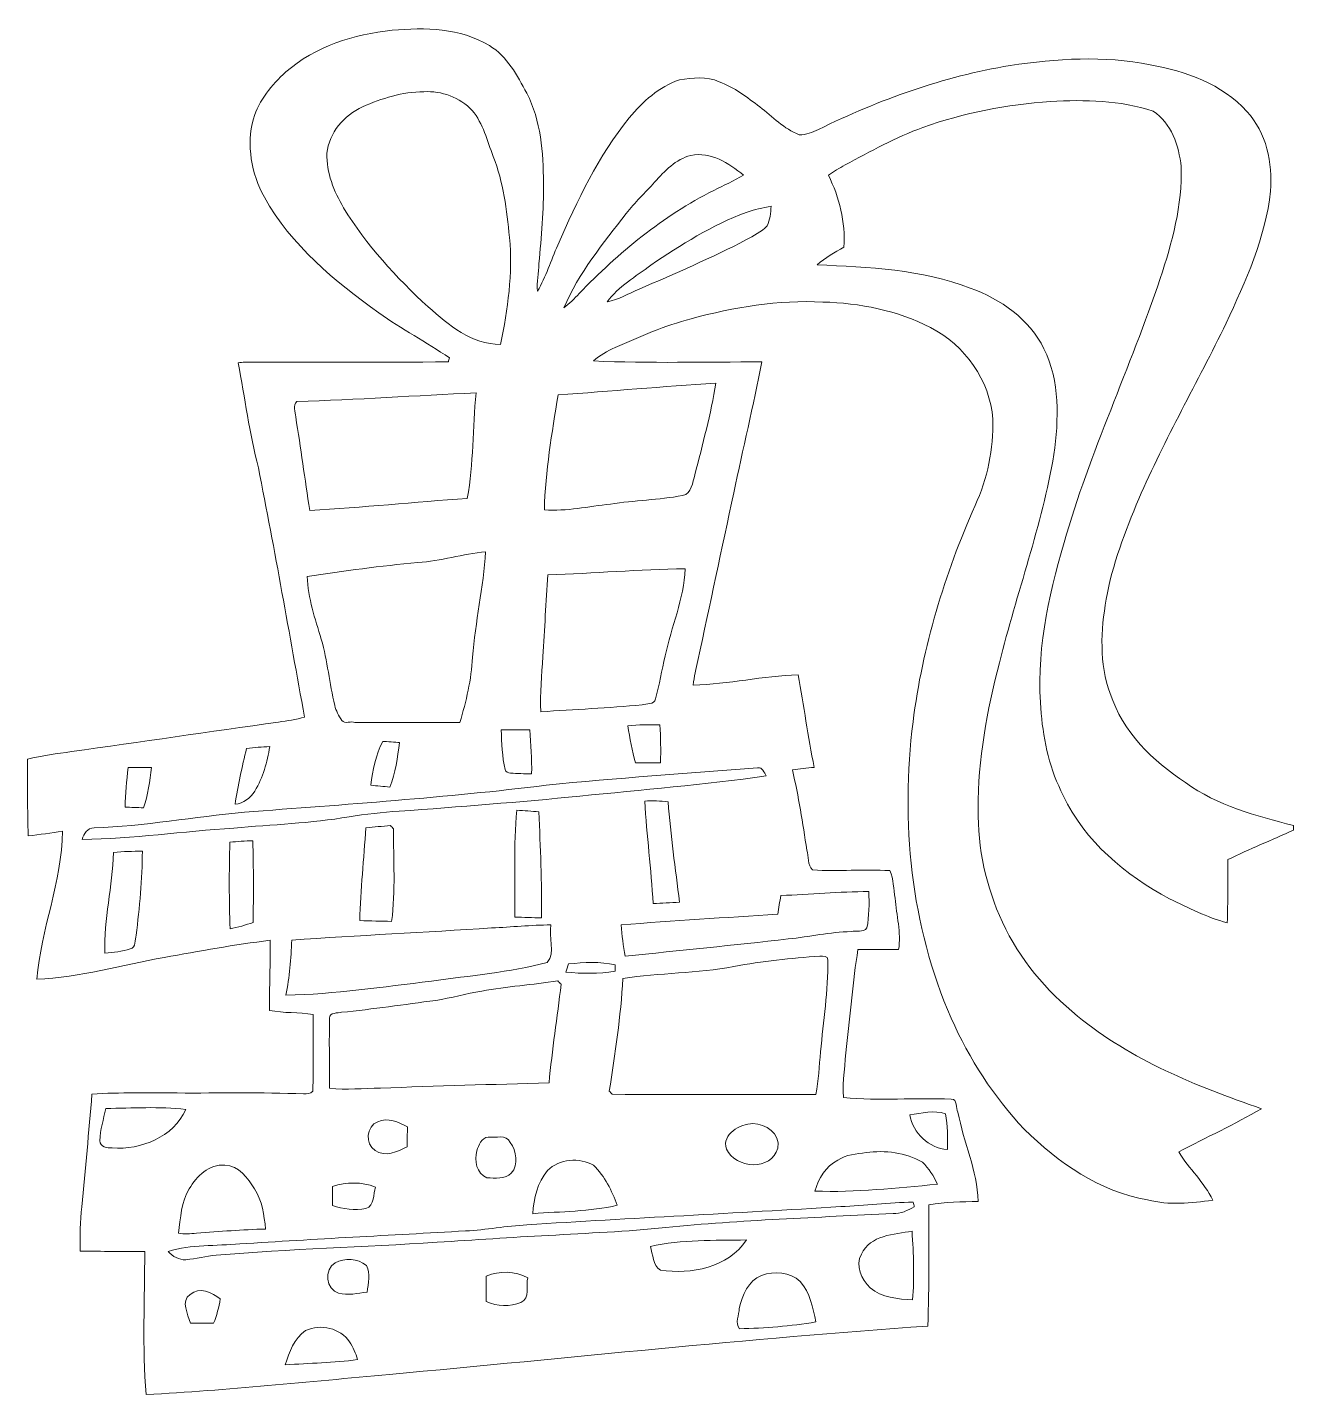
# Model space of a CAD drawing. Header units: centimetres. Extents: x -14.9 to 14.9, y -16.1 to 16.2.
import ezdxf

# ---------------------------------------------------------------- set-up
doc = ezdxf.new("R2010")
doc.units = ezdxf.units.CM
doc.header["$MEASUREMENT"] = 0
doc.layers.add('Layer 1', color=7, linetype='Continuous')

msp = doc.modelspace()

# ---------------------------------------------------------------- linework, layer by layer
at = {"layer": 'Layer 1', "color": 253, "lineweight": 9}
for points, knots in [([(-6.33272, 16.0883), (-5.56437, 16.1578), (-4.72053, 16.14545), (-4.04214, 15.72635), (-4.04214, 15.72635), (-3.61633, 15.47588), (-3.38562, 15.02079), (-3.15808, 14.60169), (-3.15808, 14.60169), (-2.82047, 13.95223), (-2.76826, 13.20399), (-2.76614, 12.48538), (-2.76614, 12.48538), (-2.75485, 11.84826), (-2.81588, 11.21326), (-2.87021, 10.57897), (-2.87021, 10.57897), (-2.88361, 10.36166), (-2.92736, 10.14435), (-2.90408, 9.92633), (-2.90408, 9.92633), (-2.70652, 10.27135), (-2.58728, 10.65235), (-2.42747, 11.01465), (-2.42747, 11.01465), (-1.9671, 12.0684), (-1.46651, 13.11932), (-0.74261, 14.02102), (-0.74261, 14.02102), (-0.41981, 14.39885), (-0.03811, 14.76009), (0.44414, 14.91672), (0.44414, 14.91672), (0.75282, 14.96717), (1.08938, 15.01056), (1.38289, 14.87122), (1.38289, 14.87122), (1.73955, 14.74104), (2.04222, 14.50644), (2.34209, 14.28031), (2.34209, 14.28031), (2.64301, 14.0503), (2.91006, 13.75891), (3.27201, 13.62274), (3.27201, 13.62274), (3.43465, 13.60933), (3.58105, 13.68729), (3.72675, 13.74691), (3.72675, 13.74691), (5.15726, 14.45106), (6.67561, 14.99575), (8.25218, 15.25645), (8.25218, 15.25645), (9.34332, 15.41767), (10.46551, 15.49916), (11.55347, 15.27197), (11.55347, 15.27197), (12.39414, 15.12769), (13.25351, 14.819), (13.83736, 14.16954), (13.83736, 14.16954), (14.30267, 13.67001), (14.4459, 12.95563), (14.39863, 12.29241), (14.39863, 12.29241), (14.28009, 11.18822), (13.80808, 10.16869), (13.347, 9.17315), (13.347, 9.17315), (12.67636, 7.7832), (11.89955, 6.44582), (11.28818, 5.0273), (11.28818, 5.0273), (10.96927, 4.25966), (10.65706, 3.48002), (10.51807, 2.65629), (10.51807, 2.65629), (10.39036, 1.92145), (10.34944, 1.14075), (10.61367, 0.43061), (10.61367, 0.43061), (10.90577, -0.4718), (11.6138, -1.16395), (12.39203, -1.66912), (12.39203, -1.66912), (13.13745, -2.22334), (14.05573, -2.447), (14.93696, -2.68653), (14.93696, -2.68653), (14.93838, -2.71299), (14.94085, -2.7652), (14.94226, -2.79131), (14.94226, -2.79131), (14.42473, -3.02626), (13.89874, -3.24216), (13.38756, -3.48981), (13.38756, -3.48981), (13.38827, -3.98758), (13.3925, -4.48535), (13.37416, -4.98312), (13.37416, -4.98312), (12.89861, -4.85153), (12.4527, -4.63034), (12.01208, -4.41232), (12.01208, -4.41232), (10.97245, -3.86481), (10.01607, -3.05836), (9.50525, -1.97957), (9.50525, -1.97957), (9.19444, -1.37879), (9.03887, -0.70816), (8.9849, -0.03682), (8.9849, -0.03682), (8.84942, 1.32914), (9.13695, 2.69192), (9.52394, 3.99472), (9.52394, 3.99472), (10.13248, 6.1248), (11.09098, 8.13069), (11.79301, 10.22865), (11.79301, 10.22865), (12.07382, 11.07956), (12.31583, 11.96503), (12.28796, 12.86955), (12.28796, 12.86955), (12.23398, 13.35145), (12.05653, 13.90672), (11.62403, 14.17801), (11.62403, 14.17801), (10.85003, 14.44259), (10.01254, 14.44894), (9.20433, 14.41014), (9.20433, 14.41014), (8.17914, 14.33464), (7.15857, 14.13885), (6.18878, 13.79419), (6.18878, 13.79419), (5.54743, 13.56559), (4.95475, 13.22762), (4.3554, 12.90942), (4.3554, 12.90942), (4.21993, 12.83498), (4.08904, 12.75173), (3.96028, 12.66671), (3.96028, 12.66671), (4.22028, 12.14072), (4.36703, 11.56216), (4.3247, 10.97161), (4.3247, 10.97161), (4.11374, 10.83473), (3.8802, 10.72714), (3.69535, 10.55357), (3.69535, 10.55357), (4.91173, 10.49677), (6.15703, 10.44491), (7.30744, 10.00182), (7.30744, 10.00182), (8.02711, 9.7443), (8.70584, 9.27051), (9.04945, 8.57025), (9.04945, 8.57025), (9.42905, 7.79943), (9.398, 6.90549), (9.2837, 6.07611), (9.2837, 6.07611), (8.99936, 4.40183), (8.4074, 2.80269), (7.99605, 1.1591), (7.99605, 1.1591), (7.70608, 0.03056), (7.49053, -1.1269), (7.49406, -2.29601), (7.49406, -2.29601), (7.48312, -3.2157), (7.68456, -4.13469), (8.06732, -4.97007), (8.06732, -4.97007), (8.47408, -5.83438), (9.09885, -6.58615), (9.8425, -7.18164), (9.8425, -7.18164), (11.1065, -8.2248), (12.64955, -8.8404), (14.18273, -9.37027), (14.18273, -9.37027), (13.54702, -9.73787), (12.87992, -10.04619), (12.23222, -10.39156), (12.23222, -10.39156), (12.46928, -10.79055), (12.83653, -11.10276), (13.03091, -11.52821), (13.03091, -11.52821), (12.52255, -11.60724), (12.00115, -11.64992), (11.49632, -11.52433), (11.49632, -11.52433), (10.36355, -11.3296), (9.38565, -10.64697), (8.5845, -9.85146), (8.5845, -9.85146), (7.85813, -9.09193), (7.2891, -8.19198), (6.85906, -7.23561), (6.85906, -7.23561), (5.90091, -5.04803), (5.66526, -2.58987), (5.95771, -0.23332), (5.95771, -0.23332), (6.18208, 1.52951), (6.70384, 3.24578), (7.42139, 4.86855), (7.42139, 4.86855), (7.71525, 5.5032), (7.86377, 6.20699), (7.84084, 6.9062), (7.84084, 6.9062), (7.77663, 7.82554), (7.18326, 8.65351), (6.37187, 9.06979), (6.37187, 9.06979), (5.59188, 9.47901), (4.70253, 9.64799), (3.82729, 9.67268), (3.82729, 9.67268), (2.77813, 9.72983), (1.73108, 9.55096), (0.72107, 9.27933), (0.72107, 9.27933), (0.10089, 9.11565), (-0.48755, 8.85882), (-1.07245, 8.60059), (-1.07245, 8.60059), (-1.25484, 8.51522), (-1.43546, 8.41784), (-1.58539, 8.28168), (-1.58539, 8.28168), (-0.26248, 8.22488), (1.06291, 8.26087), (2.38654, 8.25945), (2.38654, 8.25945), (2.19005, 7.2244), (1.94451, 6.19959), (1.7265, 5.16912), (1.7265, 5.16912), (1.44604, 3.84973), (1.16169, 2.53105), (0.88088, 1.21201), (0.88088, 1.21201), (0.83995, 1.01869), (0.7881, 0.82713), (0.77116, 0.62958), (0.77116, 0.62958), (1.60302, 0.64827), (2.41722, 0.84936), (3.24873, 0.87229), (3.24873, 0.87229), (3.37891, 0.14521), (3.4798, -0.5868), (3.62409, -1.31141), (3.62409, -1.31141), (3.45299, -1.33081), (3.2826, -1.3481), (3.11256, -1.36997), (3.11256, -1.36997), (3.25473, -1.99615), (3.3588, -2.63009), (3.45158, -3.26544), (3.45158, -3.26544), (3.50132, -3.41396), (3.45899, -3.61963), (3.58916, -3.73217), (3.58916, -3.73217), (4.19559, -3.77133), (4.80378, -3.71453), (5.4102, -3.74945), (5.4102, -3.74945), (5.51145, -3.94877), (5.48816, -4.1869), (5.53403, -4.40103), (5.53403, -4.40103), (5.57001, -4.8032), (5.68113, -5.21101), (5.61728, -5.61531), (5.61728, -5.61531), (5.29731, -5.61284), (4.9777, -5.61142), (4.65808, -5.61001), (4.65808, -5.61001), (4.53567, -6.3699), (4.48239, -7.13966), (4.38784, -7.90341), (4.38784, -7.90341), (4.35786, -8.30417), (4.29013, -8.70634), (4.31835, -9.10886), (4.31835, -9.10886), (5.16326, -9.19282), (6.01486, -9.10321), (6.86188, -9.14449), (6.86188, -9.14449), (7.01675, -9.13779), (6.96066, -9.37132), (7.01851, -9.4507), (7.01851, -9.4507), (7.14869, -10.15979), (7.47501, -10.82901), (7.49759, -11.55785), (7.49759, -11.55785), (7.10847, -11.57266), (6.71724, -11.56631), (6.33342, -11.63652), (6.33342, -11.63652), (6.32883, -12.59184), (6.34541, -13.54787), (6.30626, -14.50284), (6.30626, -14.50284), (2.06481, -14.79529), (-2.16289, -15.25707), (-6.39658, -15.6416), (-6.39658, -15.6416), (-8.3104, -15.8187), (-10.22351, -16.01378), (-12.14262, -16.12032), (-12.14262, -16.12032), (-12.23399, -14.99672), (-12.17966, -13.86678), (-12.17508, -12.74106), (-12.17508, -12.74106), (-12.68237, -12.73718), (-13.18966, -12.74177), (-13.69696, -12.72977), (-13.69696, -12.72977), (-13.70578, -12.38052), (-13.70331, -12.03163), (-13.66309, -11.68449), (-13.66309, -11.68449), (-13.57666, -10.79902), (-13.49552, -9.91284), (-13.42109, -9.02596), (-13.42109, -9.02596), (-12.75257, -8.98079), (-12.08194, -9.00127), (-11.41237, -8.9988), (-11.41237, -8.9988), (-10.41717, -9.00479), (-9.42129, -8.98045), (-8.42646, -9.02102), (-8.42646, -9.02102), (-8.35096, -9.02349), (-8.26453, -9.02032), (-8.21197, -8.95717), (-8.21197, -8.95717), (-8.18269, -8.35321), (-8.20809, -7.74855), (-8.20033, -7.1446), (-8.20033, -7.1446), (-8.54146, -7.09027), (-8.89177, -7.11849), (-9.23044, -7.04935), (-9.23044, -7.04935), (-9.23467, -6.4976), (-9.20785, -5.94551), (-9.21808, -5.39411), (-9.21808, -5.39411), (-10.05523, -5.49995), (-10.88673, -5.64706), (-11.71682, -5.7991), (-11.71682, -5.7991), (-12.71765, -5.97655), (-13.70119, -6.275), (-14.72319, -6.31098), (-14.72319, -6.31098), (-14.62265, -5.13023), (-14.13405, -4.01122), (-14.1143, -2.81953), (-14.1143, -2.81953), (-14.38488, -2.85763), (-14.65475, -2.90314), (-14.9271, -2.92713), (-14.9271, -2.92713), (-14.94685, -2.32389), (-14.94015, -1.72028), (-14.94226, -1.11703), (-14.94226, -1.11703), (-14.60042, -1.02954), (-14.24941, -0.99038), (-13.90122, -0.93817), (-13.90122, -0.93817), (-12.27315, -0.70957), (-10.64614, -0.47215), (-9.01807, -0.2439), (-9.01807, -0.2439), (-8.8124, -0.20968), (-8.6032, -0.18569), (-8.40281, -0.12537), (-8.40281, -0.12537), (-8.76407, 1.83714), (-9.10203, 3.80422), (-9.49467, 5.76073), (-9.49467, 5.76073), (-9.70351, 6.57706), (-9.8097, 7.41349), (-9.97304, 8.23864), (-9.97304, 8.23864), (-9.91836, 8.24534), (-9.86368, 8.25346), (-9.80864, 8.25416), (-9.80864, 8.25416), (-8.20915, 8.25875), (-6.60965, 8.23829), (-5.01016, 8.26192), (-5.01016, 8.26192), (-5.00416, 8.28556), (-4.99146, 8.33319), (-4.98546, 8.35682), (-4.98546, 8.35682), (-5.5298, 8.72653), (-6.11294, 9.03557), (-6.65022, 9.41586), (-6.65022, 9.41586), (-7.69056, 10.16798), (-8.72138, 11.0083), (-9.35321, 12.14989), (-9.35321, 12.14989), (-9.66048, 12.70728), (-9.77971, 13.37791), (-9.61072, 13.99915), (-9.61072, 13.99915), (-9.48091, 14.43659), (-9.17857, 14.80207), (-8.8459, 15.1044), (-8.8459, 15.1044), (-8.14988, 15.70659), (-7.23689, 15.99834), (-6.33272, 16.0883), (-6.33272, 16.0883), (-6.33272, 16.0883), (-6.33272, 16.0883), (-6.33272, 16.0883)], [0, 0, 0, 0, 0.00900901, 0.00900901, 0.00900901, 0.00900901, 0.01801802, 0.01801802, 0.01801802, 0.01801802, 0.02702703, 0.02702703, 0.02702703, 0.02702703, 0.03603604, 0.03603604, 0.03603604, 0.03603604, 0.04504505, 0.04504505, 0.04504505, 0.04504505, 0.05405405, 0.05405405, 0.05405405, 0.05405405, 0.06306306, 0.06306306, 0.06306306, 0.06306306, 0.07207207, 0.07207207, 0.07207207, 0.07207207, 0.08108108, 0.08108108, 0.08108108, 0.08108108, 0.09009009, 0.09009009, 0.09009009, 0.09009009, 0.0990991, 0.0990991, 0.0990991, 0.0990991, 0.10810811, 0.10810811, 0.10810811, 0.10810811, 0.11711712, 0.11711712, 0.11711712, 0.11711712, 0.12612613, 0.12612613, 0.12612613, 0.12612613, 0.13513514, 0.13513514, 0.13513514, 0.13513514, 0.14414414, 0.14414414, 0.14414414, 0.14414414, 0.15315315, 0.15315315, 0.15315315, 0.15315315, 0.16216216, 0.16216216, 0.16216216, 0.16216216, 0.17117117, 0.17117117, 0.17117117, 0.17117117, 0.18018018, 0.18018018, 0.18018018, 0.18018018, 0.18918919, 0.18918919, 0.18918919, 0.18918919, 0.1981982, 0.1981982, 0.1981982, 0.1981982, 0.20720721, 0.20720721, 0.20720721, 0.20720721, 0.21621622, 0.21621622, 0.21621622, 0.21621622, 0.22522523, 0.22522523, 0.22522523, 0.22522523, 0.23423423, 0.23423423, 0.23423423, 0.23423423, 0.24324324, 0.24324324, 0.24324324, 0.24324324, 0.25225225, 0.25225225, 0.25225225, 0.25225225, 0.26126126, 0.26126126, 0.26126126, 0.26126126, 0.27027027, 0.27027027, 0.27027027, 0.27027027, 0.27927928, 0.27927928, 0.27927928, 0.27927928, 0.28828829, 0.28828829, 0.28828829, 0.28828829, 0.2972973, 0.2972973, 0.2972973, 0.2972973, 0.30630631, 0.30630631, 0.30630631, 0.30630631, 0.31531532, 0.31531532, 0.31531532, 0.31531532, 0.32432432, 0.32432432, 0.32432432, 0.32432432, 0.33333333, 0.33333333, 0.33333333, 0.33333333, 0.34234234, 0.34234234, 0.34234234, 0.34234234, 0.35135135, 0.35135135, 0.35135135, 0.35135135, 0.36036036, 0.36036036, 0.36036036, 0.36036036, 0.36936937, 0.36936937, 0.36936937, 0.36936937, 0.37837838, 0.37837838, 0.37837838, 0.37837838, 0.38738739, 0.38738739, 0.38738739, 0.38738739, 0.3963964, 0.3963964, 0.3963964, 0.3963964, 0.40540541, 0.40540541, 0.40540541, 0.40540541, 0.41441441, 0.41441441, 0.41441441, 0.41441441, 0.42342342, 0.42342342, 0.42342342, 0.42342342, 0.43243243, 0.43243243, 0.43243243, 0.43243243, 0.44144144, 0.44144144, 0.44144144, 0.44144144, 0.45045045, 0.45045045, 0.45045045, 0.45045045, 0.45945946, 0.45945946, 0.45945946, 0.45945946, 0.46846847, 0.46846847, 0.46846847, 0.46846847, 0.47747748, 0.47747748, 0.47747748, 0.47747748, 0.48648649, 0.48648649, 0.48648649, 0.48648649, 0.4954955, 0.4954955, 0.4954955, 0.4954955, 0.5045045, 0.5045045, 0.5045045, 0.5045045, 0.51351351, 0.51351351, 0.51351351, 0.51351351, 0.52252252, 0.52252252, 0.52252252, 0.52252252, 0.53153153, 0.53153153, 0.53153153, 0.53153153, 0.54054054, 0.54054054, 0.54054054, 0.54054054, 0.54954955, 0.54954955, 0.54954955, 0.54954955, 0.55855856, 0.55855856, 0.55855856, 0.55855856, 0.56756757, 0.56756757, 0.56756757, 0.56756757, 0.57657658, 0.57657658, 0.57657658, 0.57657658, 0.58558559, 0.58558559, 0.58558559, 0.58558559, 0.59459459, 0.59459459, 0.59459459, 0.59459459, 0.6036036, 0.6036036, 0.6036036, 0.6036036, 0.61261261, 0.61261261, 0.61261261, 0.61261261, 0.62162162, 0.62162162, 0.62162162, 0.62162162, 0.63063063, 0.63063063, 0.63063063, 0.63063063, 0.63963964, 0.63963964, 0.63963964, 0.63963964, 0.64864865, 0.64864865, 0.64864865, 0.64864865, 0.65765766, 0.65765766, 0.65765766, 0.65765766, 0.66666667, 0.66666667, 0.66666667, 0.66666667, 0.67567568, 0.67567568, 0.67567568, 0.67567568, 0.68468468, 0.68468468, 0.68468468, 0.68468468, 0.69369369, 0.69369369, 0.69369369, 0.69369369, 0.7027027, 0.7027027, 0.7027027, 0.7027027, 0.71171171, 0.71171171, 0.71171171, 0.71171171, 0.72072072, 0.72072072, 0.72072072, 0.72072072, 0.72972973, 0.72972973, 0.72972973, 0.72972973, 0.73873874, 0.73873874, 0.73873874, 0.73873874, 0.74774775, 0.74774775, 0.74774775, 0.74774775, 0.75675676, 0.75675676, 0.75675676, 0.75675676, 0.76576577, 0.76576577, 0.76576577, 0.76576577, 0.77477477, 0.77477477, 0.77477477, 0.77477477, 0.78378378, 0.78378378, 0.78378378, 0.78378378, 0.79279279, 0.79279279, 0.79279279, 0.79279279, 0.8018018, 0.8018018, 0.8018018, 0.8018018, 0.81081081, 0.81081081, 0.81081081, 0.81081081, 0.81981982, 0.81981982, 0.81981982, 0.81981982, 0.82882883, 0.82882883, 0.82882883, 0.82882883, 0.83783784, 0.83783784, 0.83783784, 0.83783784, 0.84684685, 0.84684685, 0.84684685, 0.84684685, 0.85585586, 0.85585586, 0.85585586, 0.85585586, 0.86486486, 0.86486486, 0.86486486, 0.86486486, 0.87387387, 0.87387387, 0.87387387, 0.87387387, 0.88288288, 0.88288288, 0.88288288, 0.88288288, 0.89189189, 0.89189189, 0.89189189, 0.89189189, 0.9009009, 0.9009009, 0.9009009, 0.9009009, 0.90990991, 0.90990991, 0.90990991, 0.90990991, 0.91891892, 0.91891892, 0.91891892, 0.91891892, 0.92792793, 0.92792793, 0.92792793, 0.92792793, 0.93693694, 0.93693694, 0.93693694, 0.93693694, 0.94594595, 0.94594595, 0.94594595, 0.94594595, 0.95495495, 0.95495495, 0.95495495, 0.95495495, 0.96396396, 0.96396396, 0.96396396, 0.96396396, 0.97297297, 0.97297297, 0.97297297, 0.97297297, 0.98198198, 0.98198198, 0.98198198, 0.98198198, 1, 1, 1, 1]), ([(-7.03581, 14.28067), (-7.47078, 14.0824), (-7.82815, 13.67248), (-7.87613, 13.186), (-7.87613, 13.186), (-7.89024, 12.72739), (-7.71314, 12.28712), (-7.48137, 11.89906), (-7.48137, 11.89906), (-6.94726, 11.01782), (-6.24065, 10.253), (-5.48465, 9.55837), (-5.48465, 9.55837), (-4.99887, 9.13434), (-4.46087, 8.66656), (-3.77544, 8.67185), (-3.77544, 8.67185), (-3.60363, 9.50159), (-3.49004, 10.35107), (-3.56659, 11.19951), (-3.56659, 11.19951), (-3.63397, 11.84579), (-3.70841, 12.49984), (-3.949, 13.10909), (-3.949, 13.10909), (-4.09505, 13.47915), (-4.18854, 13.88309), (-4.44501, 14.19635), (-4.44501, 14.19635), (-4.73745, 14.50115), (-5.17067, 14.6666), (-5.59189, 14.63732), (-5.59189, 14.63732), (-6.09319, 14.63662), (-6.58214, 14.48175), (-7.03581, 14.28067), (-7.03581, 14.28067), (-7.03581, 14.28067), (-7.03581, 14.28067), (-7.03581, 14.28067)], [0, 0, 0, 0, 0.09090909, 0.09090909, 0.09090909, 0.09090909, 0.18181818, 0.18181818, 0.18181818, 0.18181818, 0.27272727, 0.27272727, 0.27272727, 0.27272727, 0.36363636, 0.36363636, 0.36363636, 0.36363636, 0.45454545, 0.45454545, 0.45454545, 0.45454545, 0.54545455, 0.54545455, 0.54545455, 0.54545455, 0.63636364, 0.63636364, 0.63636364, 0.63636364, 0.72727273, 0.72727273, 0.72727273, 0.72727273, 0.81818182, 0.81818182, 0.81818182, 0.81818182, 1, 1, 1, 1]), ([(0.71154, 13.13237), (0.35665, 13.04771), (0.09383, 12.76266), (-0.14218, 12.50372), (-0.14218, 12.50372), (-0.36302, 12.25396), (-0.6082, 12.02606), (-0.81105, 11.76077), (-0.81105, 11.76077), (-1.36067, 11.06227), (-1.92794, 10.356), (-2.28495, 9.53651), (-2.28495, 9.53651), (-2.15019, 9.63282), (-2.03624, 9.75453), (-1.92265, 9.87482), (-1.92265, 9.87482), (-0.9959, 10.83932), (0.05573, 11.7001), (1.2527, 12.30829), (1.2527, 12.30829), (1.48661, 12.42999), (1.73179, 12.53124), (1.95686, 12.66918), (1.95686, 12.66918), (1.60655, 12.94822), (1.18674, 13.23433), (0.71154, 13.13237), (0.71154, 13.13237), (0.71154, 13.13237), (0.71154, 13.13237), (0.71154, 13.13237)], [0, 0, 0, 0, 0.11111111, 0.11111111, 0.11111111, 0.11111111, 0.22222222, 0.22222222, 0.22222222, 0.22222222, 0.33333333, 0.33333333, 0.33333333, 0.33333333, 0.44444444, 0.44444444, 0.44444444, 0.44444444, 0.55555556, 0.55555556, 0.55555556, 0.55555556, 0.66666667, 0.66666667, 0.66666667, 0.66666667, 0.77777778, 0.77777778, 0.77777778, 0.77777778, 1, 1, 1, 1]), ([(2.01754, 11.7897), (1.21284, 11.48526), (0.48012, 11.02523), (-0.22967, 10.5451), (-0.22967, 10.5451), (-0.58597, 10.27135), (-0.99378, 10.04345), (-1.26436, 9.67479), (-1.26436, 9.67479), (-0.99625, 9.72842), (-0.75883, 9.8713), (-0.50907, 9.97572), (-0.50907, 9.97572), (0.3443, 10.34896), (1.20191, 10.71514), (2.02812, 11.14588), (2.02812, 11.14588), (2.19816, 11.23902), (2.37631, 11.32897), (2.51213, 11.47079), (2.51213, 11.47079), (2.58974, 11.61155), (2.59539, 11.7763), (2.61161, 11.93293), (2.61161, 11.93293), (2.40983, 11.90189), (2.21121, 11.85285), (2.01754, 11.7897), (2.01754, 11.7897), (2.01754, 11.7897), (2.01754, 11.7897), (2.01754, 11.7897)], [0, 0, 0, 0, 0.11111111, 0.11111111, 0.11111111, 0.11111111, 0.22222222, 0.22222222, 0.22222222, 0.22222222, 0.33333333, 0.33333333, 0.33333333, 0.33333333, 0.44444444, 0.44444444, 0.44444444, 0.44444444, 0.55555556, 0.55555556, 0.55555556, 0.55555556, 0.66666667, 0.66666667, 0.66666667, 0.66666667, 0.77777778, 0.77777778, 0.77777778, 0.77777778, 1, 1, 1, 1]), ([(-2.41865, 7.47946), (-2.56682, 6.58129), (-2.72063, 5.67959), (-2.74321, 4.76766), (-2.74321, 4.76766), (-2.22039, 4.72956), (-1.7011, 4.84774), (-1.18323, 4.90207), (-1.18323, 4.90207), (-0.61913, 4.99309), (-0.04411, 4.99944), (0.51716, 5.10562), (0.51716, 5.10562), (0.744, 5.14513), (0.74823, 5.42383), (0.80997, 5.59387), (0.80997, 5.59387), (0.98636, 6.31283), (1.19238, 7.0272), (1.30033, 7.76098), (1.30033, 7.76098), (0.05996, 7.67737), (-1.17899, 7.57048), (-2.41865, 7.47946), (-2.41865, 7.47946), (-2.41865, 7.47946), (-2.41865, 7.47946), (-2.41865, 7.47946)], [0, 0, 0, 0, 0.125, 0.125, 0.125, 0.125, 0.25, 0.25, 0.25, 0.25, 0.375, 0.375, 0.375, 0.375, 0.5, 0.5, 0.5, 0.5, 0.625, 0.625, 0.625, 0.625, 0.75, 0.75, 0.75, 0.75, 1, 1, 1, 1]), ([(-8.5845, 7.32318), (-8.68434, 7.22864), (-8.62189, 7.07553), (-8.61343, 6.96264), (-8.61343, 6.96264), (-8.49243, 6.22781), (-8.39824, 5.48909), (-8.27899, 4.75426), (-8.27899, 4.75426), (-7.03898, 4.82516), (-5.80285, 4.94969), (-4.56424, 5.03789), (-4.56424, 5.03789), (-4.40797, 5.85845), (-4.44254, 6.69912), (-4.35611, 7.52744), (-4.35611, 7.52744), (-5.76546, 7.46676), (-7.1741, 7.36728), (-8.5845, 7.32318), (-8.5845, 7.32318), (-8.5845, 7.32318), (-8.5845, 7.32318), (-8.5845, 7.32318)], [0, 0, 0, 0, 0.14285714, 0.14285714, 0.14285714, 0.14285714, 0.28571429, 0.28571429, 0.28571429, 0.28571429, 0.42857143, 0.42857143, 0.42857143, 0.42857143, 0.57142857, 0.57142857, 0.57142857, 0.57142857, 0.71428571, 0.71428571, 0.71428571, 0.71428571, 1, 1, 1, 1]), ([(-5.73088, 3.52059), (-6.60507, 3.44369), (-7.47537, 3.32797), (-8.34214, 3.19074), (-8.34214, 3.19074), (-8.31957, 2.6831), (-8.15623, 2.19662), (-8.00948, 1.71437), (-8.00948, 1.71437), (-7.86378, 1.20214), (-7.81404, 0.66944), (-7.69162, 0.15227), (-7.69162, 0.15227), (-7.66128, 0.0235), (-7.59849, -0.09573), (-7.52229, -0.20333), (-7.52229, -0.20333), (-7.45526, -0.30035), (-7.29757, -0.20721), (-7.21537, -0.25448), (-7.21537, -0.25448), (-6.38917, -0.25237), (-5.56296, -0.24708), (-4.73676, -0.25096), (-4.73676, -0.25096), (-4.58753, 0.24999), (-4.46653, 0.76222), (-4.43936, 1.2861), (-4.43936, 1.2861), (-4.3734, 2.12183), (-4.18219, 2.94309), (-4.12927, 3.77988), (-4.12927, 3.77988), (-4.66902, 3.72802), (-5.18972, 3.55834), (-5.73088, 3.52059), (-5.73088, 3.52059), (-5.73088, 3.52059), (-5.73088, 3.52059), (-5.73088, 3.52059)], [0, 0, 0, 0, 0.09090909, 0.09090909, 0.09090909, 0.09090909, 0.18181818, 0.18181818, 0.18181818, 0.18181818, 0.27272727, 0.27272727, 0.27272727, 0.27272727, 0.36363636, 0.36363636, 0.36363636, 0.36363636, 0.45454545, 0.45454545, 0.45454545, 0.45454545, 0.54545455, 0.54545455, 0.54545455, 0.54545455, 0.63636364, 0.63636364, 0.63636364, 0.63636364, 0.72727273, 0.72727273, 0.72727273, 0.72727273, 0.81818182, 0.81818182, 0.81818182, 0.81818182, 1, 1, 1, 1]), ([(-2.66172, 3.2366), (-2.71111, 2.59279), (-2.73121, 1.94756), (-2.77919, 1.30374), (-2.77919, 1.30374), (-2.80777, 0.86982), (-2.84904, 0.4359), (-2.83035, 0.00093), (-2.83035, 0.00093), (-2.03271, 0.04996), (-1.23438, 0.093), (-0.43886, 0.16567), (-0.43886, 0.16567), (-0.33444, 0.19213), (-0.15241, 0.16391), (-0.11643, 0.30255), (-0.11643, 0.30255), (-0.02929, 0.63769), (0.02433, 0.98094), (0.10653, 1.31749), (0.10653, 1.31749), (0.25399, 2.00506), (0.55279, 2.66264), (0.57925, 3.37384), (0.57925, 3.37384), (-0.50272, 3.36607), (-1.58045, 3.26201), (-2.66172, 3.2366), (-2.66172, 3.2366), (-2.66172, 3.2366), (-2.66172, 3.2366), (-2.66172, 3.2366)], [0, 0, 0, 0, 0.11111111, 0.11111111, 0.11111111, 0.11111111, 0.22222222, 0.22222222, 0.22222222, 0.22222222, 0.33333333, 0.33333333, 0.33333333, 0.33333333, 0.44444444, 0.44444444, 0.44444444, 0.44444444, 0.55555556, 0.55555556, 0.55555556, 0.55555556, 0.66666667, 0.66666667, 0.66666667, 0.66666667, 0.77777778, 0.77777778, 0.77777778, 0.77777778, 1, 1, 1, 1]), ([(-0.77153, -0.33245), (-0.72497, -0.62561), (-0.67523, -0.91876), (-0.59444, -1.20487), (-0.59444, -1.20487), (-0.39759, -1.2031), (-0.20039, -1.20205), (-0.00283, -1.20134), (-0.00283, -1.20134), (0.00916, -0.90395), (-0.00071, -0.60691), (-0.01553, -0.31022), (-0.01553, -0.31022), (-0.26741, -0.30176), (-0.52141, -0.29858), (-0.77153, -0.33245), (-0.77153, -0.33245), (-0.77153, -0.33245), (-0.77153, -0.33245), (-0.77153, -0.33245)], [0, 0, 0, 0, 0.16666667, 0.16666667, 0.16666667, 0.16666667, 0.33333333, 0.33333333, 0.33333333, 0.33333333, 0.5, 0.5, 0.5, 0.5, 0.66666667, 0.66666667, 0.66666667, 0.66666667, 1, 1, 1, 1]), ([(-3.76238, -0.42593), (-3.74827, -0.73991), (-3.74333, -1.05741), (-3.66925, -1.36503), (-3.66925, -1.36503), (-3.65126, -1.41618), (-3.60011, -1.44758), (-3.54613, -1.44758), (-3.54613, -1.44758), (-3.37962, -1.45816), (-3.21135, -1.46345), (-3.04378, -1.46134), (-3.04378, -1.46134), (-3.03707, -1.11597), (-3.05965, -0.7706), (-3.0854, -0.42664), (-3.0854, -0.42664), (-3.31118, -0.42629), (-3.53696, -0.42593), (-3.76238, -0.42593), (-3.76238, -0.42593), (-3.76238, -0.42593), (-3.76238, -0.42593), (-3.76238, -0.42593)], [0, 0, 0, 0, 0.14285714, 0.14285714, 0.14285714, 0.14285714, 0.28571429, 0.28571429, 0.28571429, 0.28571429, 0.42857143, 0.42857143, 0.42857143, 0.42857143, 0.57142857, 0.57142857, 0.57142857, 0.57142857, 0.71428571, 0.71428571, 0.71428571, 0.71428571, 1, 1, 1, 1]), ([(-9.77301, -0.86408), (-9.87779, -1.30047), (-9.97939, -1.73862), (-10.04324, -2.18347), (-10.04324, -2.18347), (-9.84604, -2.15666), (-9.68164, -2.03813), (-9.57863, -1.87162), (-9.57863, -1.87162), (-9.3779, -1.55623), (-9.28971, -1.18511), (-9.22374, -0.82105), (-9.22374, -0.82105), (-9.40718, -0.83022), (-9.59027, -0.84503), (-9.77301, -0.86408), (-9.77301, -0.86408), (-9.77301, -0.86408), (-9.77301, -0.86408), (-9.77301, -0.86408)], [0, 0, 0, 0, 0.16666667, 0.16666667, 0.16666667, 0.16666667, 0.33333333, 0.33333333, 0.33333333, 0.33333333, 0.5, 0.5, 0.5, 0.5, 0.66666667, 0.66666667, 0.66666667, 0.66666667, 1, 1, 1, 1]), ([(-6.55921, -0.69863), (-6.72113, -1.02036), (-6.79768, -1.37808), (-6.84037, -1.73368), (-6.84037, -1.73368), (-6.68938, -1.74956), (-6.53875, -1.76296), (-6.3874, -1.77848), (-6.3874, -1.77848), (-6.25123, -1.44405), (-6.21736, -1.07963), (-6.16021, -0.7258), (-6.16021, -0.7258), (-6.26005, -0.71909), (-6.45972, -0.70533), (-6.55921, -0.69863), (-6.55921, -0.69863), (-6.55921, -0.69863), (-6.55921, -0.69863), (-6.55921, -0.69863)], [0, 0, 0, 0, 0.16666667, 0.16666667, 0.16666667, 0.16666667, 0.33333333, 0.33333333, 0.33333333, 0.33333333, 0.5, 0.5, 0.5, 0.5, 0.66666667, 0.66666667, 0.66666667, 0.66666667, 1, 1, 1, 1]), ([(2.29023, -1.32481), (0.62723, -1.45887), (-1.03894, -1.56011), (-2.69876, -1.73368), (-2.69876, -1.73368), (-5.06555, -2.02684), (-7.44609, -2.18736), (-9.82346, -2.36974), (-9.82346, -2.36974), (-11.00844, -2.47839), (-12.18213, -2.70065), (-13.37346, -2.74121), (-13.37346, -2.74121), (-13.52692, -2.74227), (-13.61582, -2.88091), (-13.65251, -3.01321), (-13.65251, -3.01321), (-12.45518, -2.99451), (-11.26703, -2.82482), (-10.07323, -2.74545), (-10.07323, -2.74545), (-9.16659, -2.66149), (-8.25254, -2.63538), (-7.35401, -2.47804), (-7.35401, -2.47804), (-6.96173, -2.41842), (-6.56767, -2.37256), (-6.17221, -2.34505), (-6.17221, -2.34505), (-4.74768, -2.24697), (-3.32494, -2.12915), (-1.9036, -1.99191), (-1.9036, -1.99191), (-0.43675, -1.84234), (1.03434, -1.72028), (2.49449, -1.51425), (2.49449, -1.51425), (2.44087, -1.44017), (2.4084, -1.29765), (2.29023, -1.32481), (2.29023, -1.32481), (2.29023, -1.32481), (2.29023, -1.32481), (2.29023, -1.32481)], [0, 0, 0, 0, 0.08333333, 0.08333333, 0.08333333, 0.08333333, 0.16666667, 0.16666667, 0.16666667, 0.16666667, 0.25, 0.25, 0.25, 0.25, 0.33333333, 0.33333333, 0.33333333, 0.33333333, 0.41666667, 0.41666667, 0.41666667, 0.41666667, 0.5, 0.5, 0.5, 0.5, 0.58333333, 0.58333333, 0.58333333, 0.58333333, 0.66666667, 0.66666667, 0.66666667, 0.66666667, 0.75, 0.75, 0.75, 0.75, 0.83333333, 0.83333333, 0.83333333, 0.83333333, 1, 1, 1, 1]), ([(-12.5656, -1.31846), (-12.60617, -1.62679), (-12.62945, -1.93723), (-12.64004, -2.24838), (-12.64004, -2.24838), (-12.4961, -2.25509), (-12.35217, -2.26145), (-12.20788, -2.26814), (-12.20788, -2.26814), (-12.09782, -1.96193), (-12.05196, -1.63737), (-12.01456, -1.31599), (-12.01456, -1.31599), (-12.19836, -1.31105), (-12.38216, -1.31529), (-12.5656, -1.31846), (-12.5656, -1.31846), (-12.5656, -1.31846), (-12.5656, -1.31846), (-12.5656, -1.31846)], [0, 0, 0, 0, 0.16666667, 0.16666667, 0.16666667, 0.16666667, 0.33333333, 0.33333333, 0.33333333, 0.33333333, 0.5, 0.5, 0.5, 0.5, 0.66666667, 0.66666667, 0.66666667, 0.66666667, 1, 1, 1, 1]), ([(-0.37431, -2.10975), (-0.32633, -2.91619), (-0.22296, -3.71876), (-0.17781, -4.52521), (-0.17781, -4.52521), (0.02998, -4.51604), (0.23847, -4.50616), (0.44661, -4.49346), (0.44661, -4.49346), (0.35065, -3.70395), (0.236, -2.91655), (0.17673, -2.12315), (0.17673, -2.12315), (-0.00636, -2.1027), (-0.19086, -2.09704), (-0.37431, -2.10975), (-0.37431, -2.10975), (-0.37431, -2.10975), (-0.37431, -2.10975), (-0.37431, -2.10975)], [0, 0, 0, 0, 0.16666667, 0.16666667, 0.16666667, 0.16666667, 0.33333333, 0.33333333, 0.33333333, 0.33333333, 0.5, 0.5, 0.5, 0.5, 0.66666667, 0.66666667, 0.66666667, 0.66666667, 1, 1, 1, 1]), ([(-3.39161, -2.32247), (-3.47311, -3.16031), (-3.42936, -4.00486), (-3.43889, -4.84554), (-3.43889, -4.84554), (-3.23075, -4.85541), (-3.02261, -4.8607), (-2.81412, -4.86388), (-2.81412, -4.86388), (-2.7993, -4.03027), (-2.84058, -3.19665), (-2.87127, -2.36374), (-2.87127, -2.36374), (-3.04413, -2.34575), (-3.2184, -2.33376), (-3.39161, -2.32247), (-3.39161, -2.32247), (-3.39161, -2.32247), (-3.39161, -2.32247), (-3.39161, -2.32247)], [0, 0, 0, 0, 0.16666667, 0.16666667, 0.16666667, 0.16666667, 0.33333333, 0.33333333, 0.33333333, 0.33333333, 0.5, 0.5, 0.5, 0.5, 0.66666667, 0.66666667, 0.66666667, 0.66666667, 1, 1, 1, 1]), ([(-6.95502, -2.73628), (-7.00582, -3.46723), (-7.07638, -4.19748), (-7.10213, -4.92949), (-7.10213, -4.92949), (-6.85095, -4.9369), (-6.59978, -4.9422), (-6.34825, -4.94678), (-6.34825, -4.94678), (-6.25158, -4.22429), (-6.31015, -3.49051), (-6.30238, -2.76415), (-6.30238, -2.76415), (-6.32673, -2.73733), (-6.35142, -2.71088), (-6.37576, -2.68477), (-6.37576, -2.68477), (-6.56873, -2.70241), (-6.7617, -2.72075), (-6.95502, -2.73628), (-6.95502, -2.73628), (-6.95502, -2.73628), (-6.95502, -2.73628), (-6.95502, -2.73628)], [0, 0, 0, 0, 0.14285714, 0.14285714, 0.14285714, 0.14285714, 0.28571429, 0.28571429, 0.28571429, 0.28571429, 0.42857143, 0.42857143, 0.42857143, 0.42857143, 0.57142857, 0.57142857, 0.57142857, 0.57142857, 0.71428571, 0.71428571, 0.71428571, 0.71428571, 1, 1, 1, 1]), ([(-10.16811, -3.08059), (-10.18329, -3.7618), (-10.18716, -4.44372), (-10.16283, -5.12529), (-10.16283, -5.12529), (-9.9762, -5.09036), (-9.7963, -5.02898), (-9.61461, -4.97536), (-9.61461, -4.97536), (-9.61179, -4.33118), (-9.60615, -3.68701), (-9.6252, -3.04319), (-9.6252, -3.04319), (-9.80653, -3.05201), (-9.98785, -3.05942), (-10.16811, -3.08059), (-10.16811, -3.08059), (-10.16811, -3.08059), (-10.16811, -3.08059), (-10.16811, -3.08059)], [0, 0, 0, 0, 0.16666667, 0.16666667, 0.16666667, 0.16666667, 0.33333333, 0.33333333, 0.33333333, 0.33333333, 0.5, 0.5, 0.5, 0.5, 0.66666667, 0.66666667, 0.66666667, 0.66666667, 1, 1, 1, 1]), ([(-12.91062, -3.32118), (-12.93813, -4.11775), (-13.14416, -4.90021), (-13.11805, -5.69997), (-13.11805, -5.69997), (-12.91626, -5.67986), (-12.71024, -5.66328), (-12.51727, -5.59872), (-12.51727, -5.59872), (-12.38075, -5.56309), (-12.40967, -5.37365), (-12.37757, -5.27699), (-12.37757, -5.27699), (-12.30137, -4.61693), (-12.23258, -3.95407), (-12.23223, -3.28873), (-12.23223, -3.28873), (-12.45871, -3.29155), (-12.68519, -3.29896), (-12.91062, -3.32118), (-12.91062, -3.32118), (-12.91062, -3.32118), (-12.91062, -3.32118), (-12.91062, -3.32118)], [0, 0, 0, 0, 0.14285714, 0.14285714, 0.14285714, 0.14285714, 0.28571429, 0.28571429, 0.28571429, 0.28571429, 0.42857143, 0.42857143, 0.42857143, 0.42857143, 0.57142857, 0.57142857, 0.57142857, 0.57142857, 0.71428571, 0.71428571, 0.71428571, 0.71428571, 1, 1, 1, 1]), ([(2.8381, -4.33578), (2.81164, -4.48147), (2.78906, -4.62787), (2.76613, -4.77464), (2.76613, -4.77464), (1.53317, -4.8607), (0.29879, -4.93162), (-0.93311, -5.03004), (-0.93311, -5.03004), (-0.91406, -5.27911), (-0.87737, -5.52605), (-0.83468, -5.77229), (-0.83468, -5.77229), (0.44802, -5.63259), (1.73249, -5.50841), (3.01449, -5.36272), (3.01449, -5.36272), (3.51014, -5.31262), (3.99838, -5.19866), (4.49862, -5.19055), (4.49862, -5.19055), (4.60975, -5.15951), (4.7872, -5.21524), (4.86975, -5.10377), (4.86975, -5.10377), (4.92547, -4.81978), (4.92512, -4.53015), (4.91313, -4.24229), (4.91313, -4.24229), (4.22028, -4.24616), (3.5306, -4.31708), (2.8381, -4.33578), (2.8381, -4.33578), (2.8381, -4.33578), (2.8381, -4.33578), (2.8381, -4.33578)], [0, 0, 0, 0, 0.1, 0.1, 0.1, 0.1, 0.2, 0.2, 0.2, 0.2, 0.3, 0.3, 0.3, 0.3, 0.4, 0.4, 0.4, 0.4, 0.5, 0.5, 0.5, 0.5, 0.6, 0.6, 0.6, 0.6, 0.7, 0.7, 0.7, 0.7, 0.8, 0.8, 0.8, 0.8, 1, 1, 1, 1]), ([(-3.98781, -5.10236), (-5.55943, -5.2096), (-7.13353, -5.27664), (-8.70445, -5.39094), (-8.70445, -5.39094), (-8.72667, -5.82627), (-8.75384, -6.26301), (-8.84344, -6.69092), (-8.84344, -6.69092), (-7.69303, -6.66835), (-6.5518, -6.4909), (-5.40986, -6.36037), (-5.40986, -6.36037), (-4.49651, -6.22773), (-3.56871, -6.15294), (-2.67477, -5.91481), (-2.67477, -5.91481), (-2.47615, -5.68339), (-2.64655, -5.30768), (-2.58975, -5.0318), (-2.58975, -5.0318), (-3.05648, -5.03074), (-3.52179, -5.08578), (-3.98781, -5.10236), (-3.98781, -5.10236), (-3.98781, -5.10236), (-3.98781, -5.10236), (-3.98781, -5.10236)], [0, 0, 0, 0, 0.125, 0.125, 0.125, 0.125, 0.25, 0.25, 0.25, 0.25, 0.375, 0.375, 0.375, 0.375, 0.5, 0.5, 0.5, 0.5, 0.625, 0.625, 0.625, 0.625, 0.75, 0.75, 0.75, 0.75, 1, 1, 1, 1]), ([(1.72579, -6.015), (0.86112, -6.17093), (-0.02118, -6.16952), (-0.88936, -6.29405), (-0.88936, -6.29405), (-0.93769, -7.18728), (-1.07704, -8.07134), (-1.21039, -8.95505), (-1.21039, -8.95505), (-1.18711, -8.97975), (-1.16382, -9.00514), (-1.14019, -9.03055), (-1.14019, -9.03055), (0.46107, -9.03972), (2.06269, -9.02984), (3.6643, -9.03583), (3.6643, -9.03583), (3.73345, -8.70317), (3.73662, -8.36203), (3.77578, -8.02583), (3.77578, -8.02583), (3.84316, -7.30405), (3.95358, -6.58439), (3.9497, -5.85837), (3.9497, -5.85837), (3.96028, -5.75112), (3.83117, -5.77229), (3.7592, -5.76841), (3.7592, -5.76841), (3.07799, -5.81604), (2.39713, -5.88659), (1.72579, -6.015), (1.72579, -6.015), (1.72579, -6.015), (1.72579, -6.015), (1.72579, -6.015)], [0, 0, 0, 0, 0.1, 0.1, 0.1, 0.1, 0.2, 0.2, 0.2, 0.2, 0.3, 0.3, 0.3, 0.3, 0.4, 0.4, 0.4, 0.4, 0.5, 0.5, 0.5, 0.5, 0.6, 0.6, 0.6, 0.6, 0.7, 0.7, 0.7, 0.7, 0.8, 0.8, 0.8, 0.8, 1, 1, 1, 1]), ([(-2.171, -5.95221), (-2.18723, -6.00089), (-2.22004, -6.09755), (-2.23662, -6.14624), (-2.23662, -6.14624), (-1.85068, -6.18046), (-1.45804, -6.18998), (-1.07457, -6.12401), (-1.07457, -6.12401), (-1.07351, -6.08697), (-1.0714, -6.01253), (-1.07034, -5.97514), (-1.07034, -5.97514), (-1.42946, -5.89082), (-1.808, -5.91622), (-2.171, -5.95221), (-2.171, -5.95221), (-2.171, -5.95221), (-2.171, -5.95221), (-2.171, -5.95221)], [0, 0, 0, 0, 0.16666667, 0.16666667, 0.16666667, 0.16666667, 0.33333333, 0.33333333, 0.33333333, 0.33333333, 0.5, 0.5, 0.5, 0.5, 0.66666667, 0.66666667, 0.66666667, 0.66666667, 1, 1, 1, 1]), ([(-4.221, -6.59179), (-4.58683, -6.64824), (-4.94137, -6.75936), (-5.3079, -6.81193), (-5.3079, -6.81193), (-6.04874, -6.91388), (-6.78922, -7.01901), (-7.53323, -7.0938), (-7.53323, -7.0938), (-7.6066, -7.11391), (-7.82674, -7.0938), (-7.81298, -7.23314), (-7.81298, -7.23314), (-7.82815, -7.78277), (-7.8098, -8.3331), (-7.81651, -8.88309), (-7.81651, -8.88309), (-7.41893, -8.94235), (-7.01394, -8.8792), (-6.61424, -8.88802), (-6.61424, -8.88802), (-5.2878, -8.82557), (-3.95994, -8.80195), (-2.63314, -8.7596), (-2.63314, -8.7596), (-2.5594, -7.98173), (-2.43982, -7.20915), (-2.3481, -6.4334), (-2.3481, -6.4334), (-2.3742, -6.40623), (-2.39996, -6.37977), (-2.42606, -6.35332), (-2.42606, -6.35332), (-3.02296, -6.44186), (-3.62621, -6.48561), (-4.221, -6.59179), (-4.221, -6.59179), (-4.221, -6.59179), (-4.221, -6.59179), (-4.221, -6.59179)], [0, 0, 0, 0, 0.09090909, 0.09090909, 0.09090909, 0.09090909, 0.18181818, 0.18181818, 0.18181818, 0.18181818, 0.27272727, 0.27272727, 0.27272727, 0.27272727, 0.36363636, 0.36363636, 0.36363636, 0.36363636, 0.45454545, 0.45454545, 0.45454545, 0.45454545, 0.54545455, 0.54545455, 0.54545455, 0.54545455, 0.63636364, 0.63636364, 0.63636364, 0.63636364, 0.72727273, 0.72727273, 0.72727273, 0.72727273, 0.81818182, 0.81818182, 0.81818182, 0.81818182, 1, 1, 1, 1]), ([(-13.09583, -9.36286), (-13.14804, -9.61475), (-13.22741, -9.86628), (-13.23658, -10.12557), (-13.23658, -10.12557), (-13.23517, -10.27127), (-13.05949, -10.30055), (-12.94695, -10.29596), (-12.94695, -10.29596), (-12.26574, -10.34394), (-11.50021, -10.04371), (-11.2067, -9.38791), (-11.2067, -9.38791), (-11.83253, -9.31135), (-12.46718, -9.36109), (-13.09583, -9.36286), (-13.09583, -9.36286), (-13.09583, -9.36286), (-13.09583, -9.36286), (-13.09583, -9.36286)], [0, 0, 0, 0, 0.16666667, 0.16666667, 0.16666667, 0.16666667, 0.33333333, 0.33333333, 0.33333333, 0.33333333, 0.5, 0.5, 0.5, 0.5, 0.66666667, 0.66666667, 0.66666667, 0.66666667, 1, 1, 1, 1]), ([(-6.67598, -9.67683), (-6.94479, -9.77985), (-6.98148, -10.20777), (-6.73736, -10.3577), (-6.73736, -10.3577), (-6.50382, -10.52562), (-6.20502, -10.38521), (-5.98171, -10.26668), (-5.98171, -10.26668), (-5.97995, -10.11146), (-5.97818, -9.95482), (-5.97536, -9.80101), (-5.97536, -9.80101), (-6.18632, -9.68671), (-6.43538, -9.571), (-6.67598, -9.67683), (-6.67598, -9.67683), (-6.67598, -9.67683), (-6.67598, -9.67683), (-6.67598, -9.67683)], [0, 0, 0, 0, 0.16666667, 0.16666667, 0.16666667, 0.16666667, 0.33333333, 0.33333333, 0.33333333, 0.33333333, 0.5, 0.5, 0.5, 0.5, 0.66666667, 0.66666667, 0.66666667, 0.66666667, 1, 1, 1, 1]), ([(5.88469, -9.51456), (5.95912, -9.94705), (6.32707, -10.30443), (6.77051, -10.33089), (6.77051, -10.33089), (6.77439, -10.05112), (6.78356, -9.76644), (6.72112, -9.49269), (6.72112, -9.49269), (6.45654, -9.39285), (6.15668, -9.47539), (5.88469, -9.51456), (5.88469, -9.51456), (5.88469, -9.51456), (5.88469, -9.51456), (5.88469, -9.51456)], [0, 0, 0, 0, 0.2, 0.2, 0.2, 0.2, 0.4, 0.4, 0.4, 0.4, 0.6, 0.6, 0.6, 0.6, 1, 1, 1, 1]), ([(-4.06895, -10.04019), (-4.23193, -10.05431), (-4.29226, -10.22999), (-4.33493, -10.36264), (-4.33493, -10.36264), (-4.40372, -10.59124), (-4.342, -10.90521), (-4.09893, -10.99869), (-4.09893, -10.99869), (-3.91231, -11.01139), (-3.66996, -11.03891), (-3.5232, -10.89074), (-3.5232, -10.89074), (-3.3394, -10.69001), (-3.40925, -10.3711), (-3.54684, -10.16437), (-3.54684, -10.16437), (-3.63574, -9.96682), (-3.90138, -10.06419), (-4.06895, -10.04019), (-4.06895, -10.04019), (-4.06895, -10.04019), (-4.06895, -10.04019), (-4.06895, -10.04019)], [0, 0, 0, 0, 0.14285714, 0.14285714, 0.14285714, 0.14285714, 0.28571429, 0.28571429, 0.28571429, 0.28571429, 0.42857143, 0.42857143, 0.42857143, 0.42857143, 0.57142857, 0.57142857, 0.57142857, 0.57142857, 0.71428571, 0.71428571, 0.71428571, 0.71428571, 1, 1, 1, 1]), ([(2.17735, -9.72234), (1.88031, -9.73046), (1.43863, -9.96505), (1.55258, -10.32136), (1.55258, -10.32136), (1.76636, -10.78526), (2.62043, -10.853), (2.76507, -10.29843), (2.76507, -10.29843), (2.84092, -9.958), (2.47509, -9.72375), (2.17735, -9.72234), (2.17735, -9.72234), (2.17735, -9.72234), (2.17735, -9.72234), (2.17735, -9.72234)], [0, 0, 0, 0, 0.2, 0.2, 0.2, 0.2, 0.4, 0.4, 0.4, 0.4, 0.6, 0.6, 0.6, 0.6, 1, 1, 1, 1]), ([(-2.6656, -10.83148), (-2.90655, -11.1137), (-3.00003, -11.48517), (-3.01485, -11.84889), (-3.01485, -11.84889), (-2.34986, -11.7935), (-1.67429, -11.8002), (-1.0213, -11.64957), (-1.0213, -11.64957), (-1.15289, -11.30667), (-1.31234, -10.9613), (-1.58222, -10.70448), (-1.58222, -10.70448), (-1.91101, -10.5168), (-2.39712, -10.54926), (-2.6656, -10.83148), (-2.6656, -10.83148), (-2.6656, -10.83148), (-2.6656, -10.83148), (-2.6656, -10.83148)], [0, 0, 0, 0, 0.16666667, 0.16666667, 0.16666667, 0.16666667, 0.33333333, 0.33333333, 0.33333333, 0.33333333, 0.5, 0.5, 0.5, 0.5, 0.66666667, 0.66666667, 0.66666667, 0.66666667, 1, 1, 1, 1]), ([(4.84999, -10.40638), (4.62033, -10.43354), (4.37726, -10.45259), (4.18006, -10.58665), (4.18006, -10.58665), (3.90243, -10.73235), (3.71934, -11.01704), (3.64278, -11.31584), (3.64278, -11.31584), (4.60834, -11.34759), (5.57248, -11.24564), (6.53239, -11.15286), (6.53239, -11.15286), (6.44666, -10.96165), (6.33377, -10.77785), (6.1789, -10.63569), (6.1789, -10.63569), (5.78132, -10.40567), (5.30084, -10.34323), (4.84999, -10.40638), (4.84999, -10.40638), (4.84999, -10.40638), (4.84999, -10.40638), (4.84999, -10.40638)], [0, 0, 0, 0, 0.14285714, 0.14285714, 0.14285714, 0.14285714, 0.28571429, 0.28571429, 0.28571429, 0.28571429, 0.42857143, 0.42857143, 0.42857143, 0.42857143, 0.57142857, 0.57142857, 0.57142857, 0.57142857, 0.71428571, 0.71428571, 0.71428571, 0.71428571, 1, 1, 1, 1]), ([(-11.12591, -11.25904), (-11.32418, -11.57231), (-11.32453, -11.95331), (-11.38203, -12.30785), (-11.38203, -12.30785), (-11.24127, -12.33325), (-11.09734, -12.32337), (-10.95552, -12.30962), (-10.95552, -12.30962), (-10.41225, -12.2634), (-9.8679, -12.22812), (-9.32286, -12.20978), (-9.32286, -12.20978), (-9.3592, -11.88275), (-9.40154, -11.54338), (-9.58498, -11.26081), (-9.58498, -11.26081), (-9.74337, -11.00998), (-9.95574, -10.71153), (-10.28382, -10.7013), (-10.28382, -10.7013), (-10.65707, -10.67132), (-10.95094, -10.96306), (-11.12591, -11.25904), (-11.12591, -11.25904), (-11.12591, -11.25904), (-11.12591, -11.25904), (-11.12591, -11.25904)], [0, 0, 0, 0, 0.125, 0.125, 0.125, 0.125, 0.25, 0.25, 0.25, 0.25, 0.375, 0.375, 0.375, 0.375, 0.5, 0.5, 0.5, 0.5, 0.625, 0.625, 0.625, 0.625, 0.75, 0.75, 0.75, 0.75, 1, 1, 1, 1]), ([(-7.7456, -11.20577), (-7.74595, -11.35535), (-7.74595, -11.50599), (-7.7463, -11.65662), (-7.7463, -11.65662), (-7.49266, -11.73953), (-7.21855, -11.78045), (-6.95467, -11.72824), (-6.95467, -11.72824), (-6.74935, -11.65627), (-6.78604, -11.38569), (-6.73242, -11.21847), (-6.73242, -11.21847), (-7.05768, -11.09324), (-7.41575, -11.09888), (-7.7456, -11.20577), (-7.7456, -11.20577), (-7.7456, -11.20577), (-7.7456, -11.20577), (-7.7456, -11.20577)], [0, 0, 0, 0, 0.16666667, 0.16666667, 0.16666667, 0.16666667, 0.33333333, 0.33333333, 0.33333333, 0.33333333, 0.5, 0.5, 0.5, 0.5, 0.66666667, 0.66666667, 0.66666667, 0.66666667, 1, 1, 1, 1]), ([(4.25097, -11.68167), (1.78259, -11.83548), (-0.68793, -11.95543), (-3.15596, -12.1103), (-3.15596, -12.1103), (-3.64032, -12.13676), (-4.11763, -12.232), (-4.60234, -12.25423), (-4.60234, -12.25423), (-6.37823, -12.35936), (-8.15553, -12.44402), (-9.9307, -12.56291), (-9.9307, -12.56291), (-10.4948, -12.61159), (-11.07441, -12.57032), (-11.62157, -12.73789), (-11.62157, -12.73789), (-11.51926, -12.85995), (-11.36827, -12.94462), (-11.20529, -12.93544), (-11.20529, -12.93544), (-10.96505, -12.91075), (-10.72869, -12.8536), (-10.4888, -12.82644), (-10.4888, -12.82644), (-8.75348, -12.68391), (-7.01253, -12.63558), (-5.27545, -12.52164), (-5.27545, -12.52164), (-4.3995, -12.47542), (-3.52532, -12.39887), (-2.64866, -12.365), (-2.64866, -12.365), (-1.72545, -12.3015), (-0.79835, -12.27857), (0.1217, -12.17133), (0.1217, -12.17133), (1.90535, -12.00164), (3.69641, -11.93426), (5.4857, -11.84677), (5.4857, -11.84677), (5.66949, -11.86018), (5.82754, -11.76281), (5.98735, -11.68943), (5.98735, -11.68943), (5.981, -11.66192), (5.9683, -11.60724), (5.96159, -11.57972), (5.96159, -11.57972), (5.38939, -11.57654), (4.82212, -11.66333), (4.25097, -11.68167), (4.25097, -11.68167), (4.25097, -11.68167), (4.25097, -11.68167), (4.25097, -11.68167)], [0, 0, 0, 0, 0.06666667, 0.06666667, 0.06666667, 0.06666667, 0.13333333, 0.13333333, 0.13333333, 0.13333333, 0.2, 0.2, 0.2, 0.2, 0.26666667, 0.26666667, 0.26666667, 0.26666667, 0.33333333, 0.33333333, 0.33333333, 0.33333333, 0.4, 0.4, 0.4, 0.4, 0.46666667, 0.46666667, 0.46666667, 0.46666667, 0.53333333, 0.53333333, 0.53333333, 0.53333333, 0.6, 0.6, 0.6, 0.6, 0.66666667, 0.66666667, 0.66666667, 0.66666667, 0.73333333, 0.73333333, 0.73333333, 0.73333333, 0.8, 0.8, 0.8, 0.8, 0.86666667, 0.86666667, 0.86666667, 0.86666667, 1, 1, 1, 1]), ([(4.74063, -12.80492), (4.59035, -13.07197), (4.7371, -13.40358), (4.94736, -13.59514), (4.94736, -13.59514), (5.22005, -13.83891), (5.60282, -13.85866), (5.9496, -13.88442), (5.9496, -13.88442), (5.99334, -13.34325), (5.96794, -12.80033), (5.93584, -12.25987), (5.93584, -12.25987), (5.50651, -12.33431), (4.95124, -12.35266), (4.74063, -12.80492), (4.74063, -12.80492), (4.74063, -12.80492), (4.74063, -12.80492), (4.74063, -12.80492)], [0, 0, 0, 0, 0.16666667, 0.16666667, 0.16666667, 0.16666667, 0.33333333, 0.33333333, 0.33333333, 0.33333333, 0.5, 0.5, 0.5, 0.5, 0.66666667, 0.66666667, 0.66666667, 0.66666667, 1, 1, 1, 1]), ([(-0.24201, -12.62041), (-0.17675, -12.80915), (-0.18875, -13.06244), (-0.00565, -13.18133), (-0.00565, -13.18133), (0.7193, -13.28399), (1.59632, -13.12735), (2.02389, -12.46837), (2.02389, -12.46837), (1.26823, -12.48001), (0.50023, -12.45531), (-0.24201, -12.62041), (-0.24201, -12.62041), (-0.24201, -12.62041), (-0.24201, -12.62041), (-0.24201, -12.62041)], [0, 0, 0, 0, 0.2, 0.2, 0.2, 0.2, 0.4, 0.4, 0.4, 0.4, 0.6, 0.6, 0.6, 0.6, 1, 1, 1, 1]), ([(-7.68421, -13.01023), (-7.95338, -13.16475), (-7.89906, -13.64135), (-7.60025, -13.72567), (-7.60025, -13.72567), (-7.38047, -13.78282), (-7.1494, -13.72778), (-6.92856, -13.69815), (-6.92856, -13.69815), (-6.89858, -13.49001), (-6.83402, -13.26847), (-6.9455, -13.07126), (-6.9455, -13.07126), (-7.142, -12.89699), (-7.45985, -12.88429), (-7.68421, -13.01023), (-7.68421, -13.01023), (-7.68421, -13.01023), (-7.68421, -13.01023), (-7.68421, -13.01023)], [0, 0, 0, 0, 0.16666667, 0.16666667, 0.16666667, 0.16666667, 0.33333333, 0.33333333, 0.33333333, 0.33333333, 0.5, 0.5, 0.5, 0.5, 0.66666667, 0.66666667, 0.66666667, 0.66666667, 1, 1, 1, 1]), ([(-4.11446, -13.31927), (-4.11375, -13.51859), (-4.11375, -13.71861), (-4.1141, -13.91899), (-4.1141, -13.91899), (-3.86222, -14.0414), (-3.55389, -14.04669), (-3.29566, -13.94192), (-3.29566, -13.94192), (-3.07129, -13.84879), (-3.18312, -13.53834), (-3.13585, -13.36089), (-3.13585, -13.36089), (-3.43783, -13.20285), (-3.80013, -13.18944), (-4.11446, -13.31927), (-4.11446, -13.31927), (-4.11446, -13.31927), (-4.11446, -13.31927), (-4.11446, -13.31927)], [0, 0, 0, 0, 0.16666667, 0.16666667, 0.16666667, 0.16666667, 0.33333333, 0.33333333, 0.33333333, 0.33333333, 0.5, 0.5, 0.5, 0.5, 0.66666667, 0.66666667, 0.66666667, 0.66666667, 1, 1, 1, 1]), ([(2.38372, -13.3048), (2.07257, -13.42863), (1.92405, -13.77541), (1.85667, -14.08338), (1.85667, -14.08338), (1.85208, -14.23014), (1.75437, -14.43545), (1.85949, -14.56563), (1.85949, -14.56563), (2.46345, -14.55011), (3.06811, -14.50319), (3.6643, -14.40335), (3.6643, -14.40335), (3.5934, -14.06786), (3.53236, -13.7112), (3.29424, -13.44838), (3.29424, -13.44838), (3.05329, -13.21908), (2.68323, -13.19509), (2.38372, -13.3048), (2.38372, -13.3048), (2.38372, -13.3048), (2.38372, -13.3048), (2.38372, -13.3048)], [0, 0, 0, 0, 0.14285714, 0.14285714, 0.14285714, 0.14285714, 0.28571429, 0.28571429, 0.28571429, 0.28571429, 0.42857143, 0.42857143, 0.42857143, 0.42857143, 0.57142857, 0.57142857, 0.57142857, 0.57142857, 0.71428571, 0.71428571, 0.71428571, 0.71428571, 1, 1, 1, 1]), ([(-11.10404, -13.75212), (-11.33899, -13.91864), (-11.15202, -14.21885), (-11.09875, -14.42981), (-11.09875, -14.42981), (-10.96187, -14.43122), (-10.68882, -14.4344), (-10.5523, -14.43581), (-10.5523, -14.43581), (-10.47751, -14.25095), (-10.42706, -14.05692), (-10.3939, -13.86078), (-10.3939, -13.86078), (-10.58581, -13.70662), (-10.88461, -13.56797), (-11.10404, -13.75212), (-11.10404, -13.75212), (-11.10404, -13.75212), (-11.10404, -13.75212), (-11.10404, -13.75212)], [0, 0, 0, 0, 0.16666667, 0.16666667, 0.16666667, 0.16666667, 0.33333333, 0.33333333, 0.33333333, 0.33333333, 0.5, 0.5, 0.5, 0.5, 0.66666667, 0.66666667, 0.66666667, 0.66666667, 1, 1, 1, 1]), ([(-8.37919, -14.60726), (-8.65294, -14.78859), (-8.76442, -15.11949), (-8.85791, -15.41865), (-8.85791, -15.41865), (-8.28923, -15.37525), (-7.71632, -15.37173), (-7.15117, -15.29129), (-7.15117, -15.29129), (-7.19668, -15.14524), (-7.25841, -15.00378), (-7.3392, -14.87431), (-7.3392, -14.87431), (-7.55863, -14.54834), (-8.02923, -14.44039), (-8.37919, -14.60726)], [0, 0, 0, 0, 0.2, 0.2, 0.2, 0.2, 0.4, 0.4, 0.4, 0.4, 0.6, 0.6, 0.6, 0.6, 1, 1, 1, 1])]:
    msp.add_open_spline(points, degree=3, knots=knots, dxfattribs=at)

doc.saveas('drawing.dxf')
